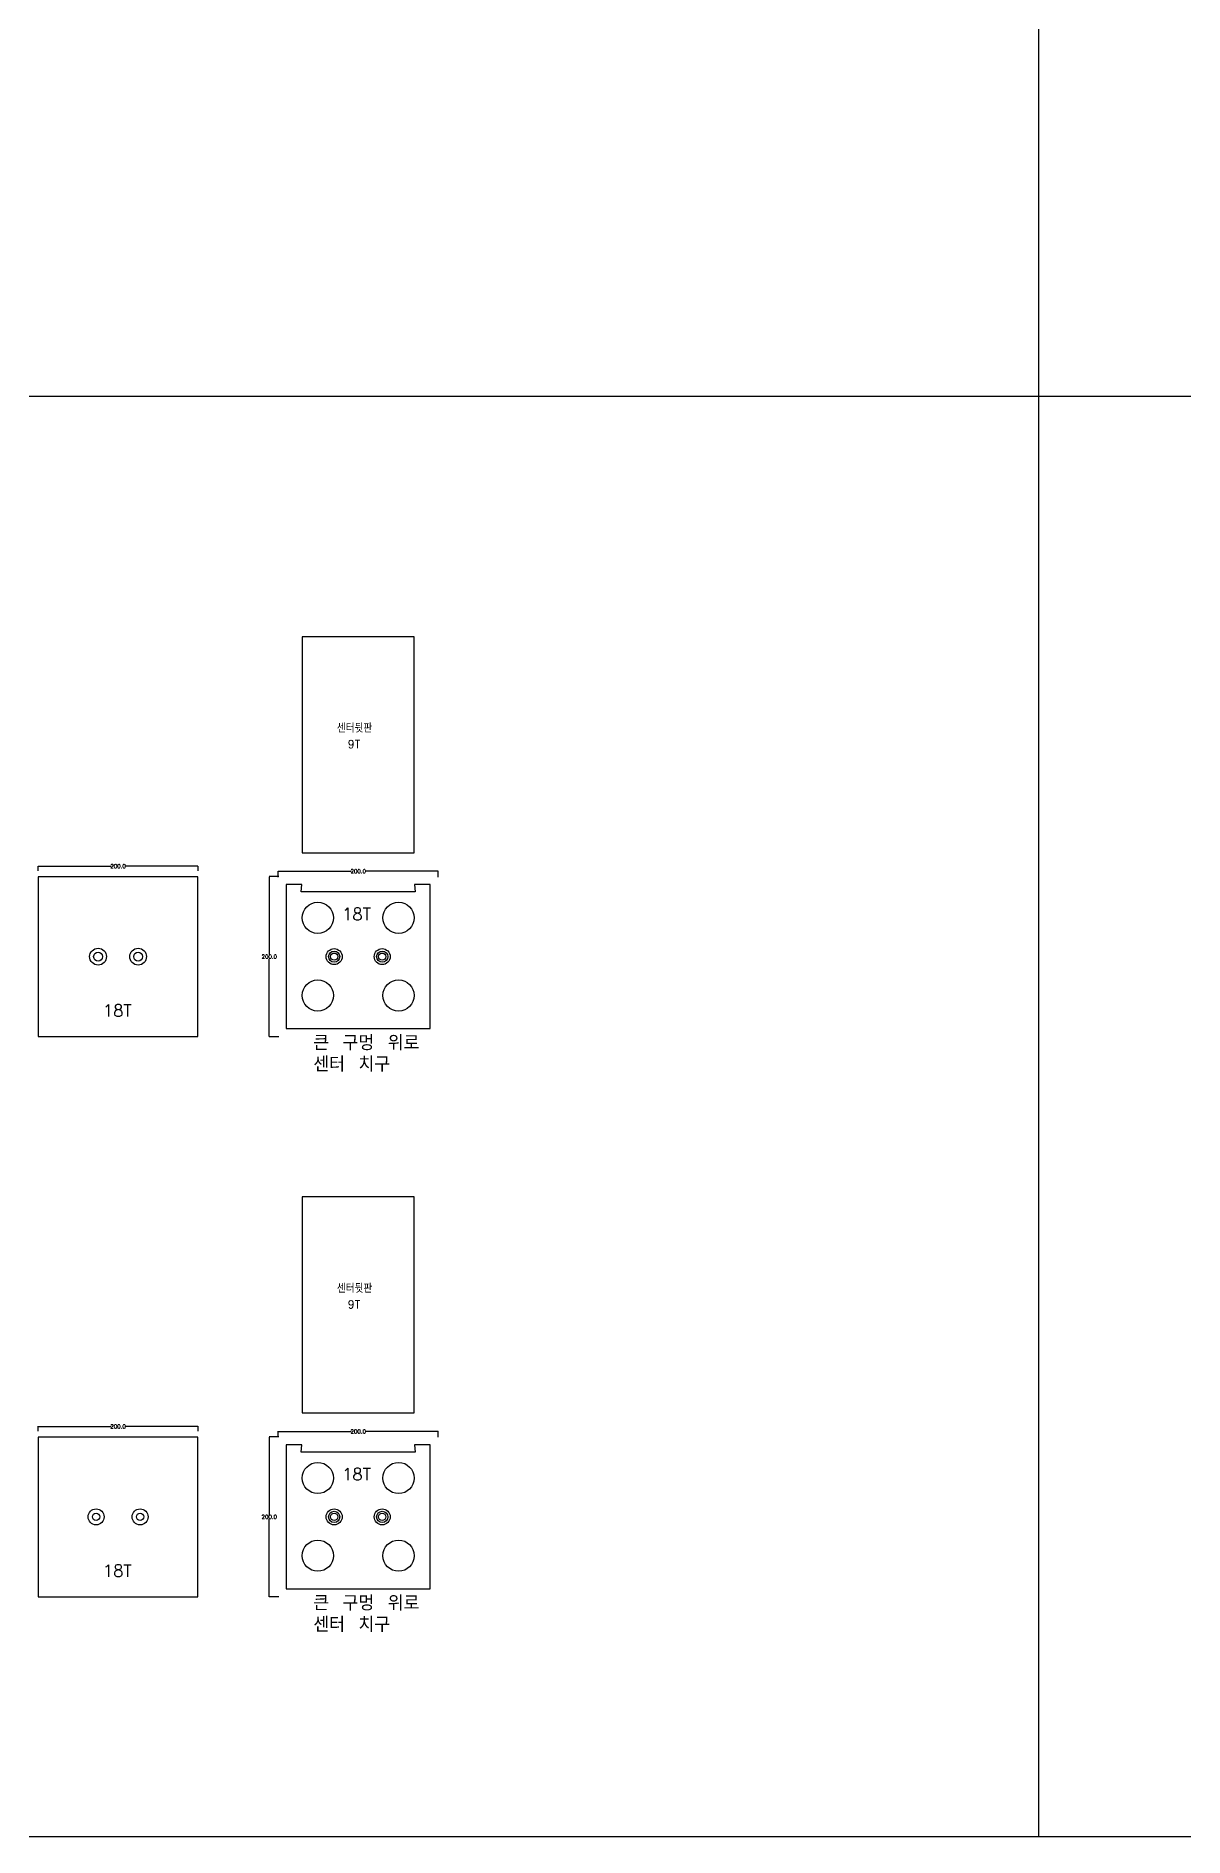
# Model space of a CAD drawing. Header units: millimetres. Extents: x -25 to 19775, y 172 to 9172.
# Drawn here: x 15223 to 16657, y 172 to 2422 of the extents above; entities that cross this region are included whole.
import ezdxf

# ---------------------------------------------------------------- set-up
doc = ezdxf.new("R2010")
doc.units = ezdxf.units.MM
for name, color, linetype in [('TEXT', 7, 'Continuous'), ('볼트 구멍', 7, 'Continuous'), ('치구', 7, 'Continuous'), ('치수', 7, 'Continuous')]:
    doc.layers.add(name, color=color, linetype=linetype)
doc.styles.get("Standard").update_dxf_attribs({"font": 'txt.shx', "bigfont": 'whgtxt.shx'})
doc.dimstyles.get("Standard").update_dxf_attribs({"dimtxt": 7, "dimasz": 0.18, "dimexe": 0.18, "dimexo": 0.0625, "dimgap": 0.09, "dimtad": 0, "dimtih": 1, "dimtoh": 1, "dimdec": 1, "dimzin": 0, "dimdsep": 46, "dimtxsty": 'Standard', "dimcen": 0.09, "dimadec": 0, "dimazin": 0, "dimtfac": 1, "dimtdec": 1, "dimtofl": 0, "dimtmove": 0, "dimatfit": 3, "dimfxl": 0, "dimtolj": 1, "dimtzin": 0, "dimarcsym": 0})

# ---------------------------------------------------------------- blocks, each defined once
blk = doc.blocks.new('*D137')
at = {"layer": 'Defpoints', "color": 0}
for p in [(15526.5, 1371.8), (15514.4, 1171.8), (15526.5, 1171.8)]:
    blk.add_point(p, dxfattribs=at)
at = {"layer": '치수', "color": 0, "lineweight": -2}
for p, q in [((15526.4, 1371.8), (15514.3, 1371.8)), ((15514.4, 1371.6), (15514.4, 1274.4)), ((15514.4, 1172), (15514.4, 1269.2)), ((15526.4, 1171.8), (15514.3, 1171.8))]:
    blk.add_line(p, q, dxfattribs=at)
at = {"layer": '치수', "color": 0}
for points in [[(15514.4, 1371.6), (15514.5, 1371.6), (15514.4, 1371.8)], [(15514.4, 1172), (15514.5, 1172), (15514.4, 1171.8)]]:
    blk.add_solid(points, dxfattribs=at)
at = {"layer": '치수', "color": 0, "insert": (15514.4, 1271.8), "char_height": 5, "attachment_point": 5}
blk.add_mtext('\\A1;200.0', dxfattribs=at)
blk = doc.blocks.new('*D145')
at = {"layer": 'Defpoints', "color": 0}
for p in [(15225.5, 678.9), (15425.5, 684.8), (15425.5, 678.9)]:
    blk.add_point(p, dxfattribs=at)
at = {"layer": '치수', "color": 0, "lineweight": -2}
for p, q in [((15225.5, 679), (15225.5, 685)), ((15225.6, 684.8), (15316.6, 684.8)), ((15425.3, 684.8), (15334.3, 684.8)), ((15425.5, 679), (15425.5, 685))]:
    blk.add_line(p, q, dxfattribs=at)
at = {"layer": '치수', "color": 0}
for points in [[(15225.6, 684.8), (15225.6, 684.8), (15225.5, 684.8)], [(15425.3, 684.8), (15425.3, 684.8), (15425.5, 684.8)]]:
    blk.add_solid(points, dxfattribs=at)
at = {"layer": '치수', "color": 0, "insert": (15325.5, 684.8), "char_height": 5, "attachment_point": 5}
blk.add_mtext('\\A1;200.0', dxfattribs=at)
blk = doc.blocks.new('*D165')
at = {"layer": 'Defpoints', "color": 0}
for p in [(15725.5, 678.5), (15525.5, 671.1), (15725.5, 671.1)]:
    blk.add_point(p, dxfattribs=at)
at = {"layer": '치수', "color": 0, "lineweight": -2}
for p, q in [((15525.5, 671.2), (15525.5, 678.7)), ((15525.6, 678.5), (15616.6, 678.5)), ((15725.3, 678.5), (15634.3, 678.5)), ((15725.5, 671.2), (15725.5, 678.7))]:
    blk.add_line(p, q, dxfattribs=at)
at = {"layer": '치수', "color": 0}
for points in [[(15525.6, 678.6), (15525.6, 678.5), (15525.5, 678.5)], [(15725.3, 678.6), (15725.3, 678.5), (15725.5, 678.5)]]:
    blk.add_solid(points, dxfattribs=at)
at = {"layer": '치수', "color": 0, "insert": (15625.5, 678.5), "char_height": 5, "attachment_point": 5}
blk.add_mtext('\\A1;200.0', dxfattribs=at)
blk = doc.blocks.new('*D166')
at = {"layer": 'Defpoints', "color": 0}
for p in [(15526.5, 671.8), (15514.4, 471.8), (15526.5, 471.8)]:
    blk.add_point(p, dxfattribs=at)
at = {"layer": '치수', "color": 0, "lineweight": -2}
for p, q in [((15526.4, 671.8), (15514.3, 671.8)), ((15514.4, 671.6), (15514.4, 574.4)), ((15514.4, 472), (15514.4, 569.2)), ((15526.4, 471.8), (15514.3, 471.8))]:
    blk.add_line(p, q, dxfattribs=at)
at = {"layer": '치수', "color": 0}
for points in [[(15514.4, 671.6), (15514.5, 671.6), (15514.4, 671.8)], [(15514.4, 472), (15514.5, 472), (15514.4, 471.8)]]:
    blk.add_solid(points, dxfattribs=at)
at = {"layer": '치수', "color": 0, "insert": (15514.4, 571.8), "char_height": 5, "attachment_point": 5}
blk.add_mtext('\\A1;200.0', dxfattribs=at)
blk = doc.blocks.new('*D167')
at = {"layer": 'Defpoints', "color": 0}
for p in [(15225.5, 1378.9), (15425.5, 1384.8), (15425.5, 1378.9)]:
    blk.add_point(p, dxfattribs=at)
at = {"layer": '치수', "color": 0, "lineweight": -2}
for p, q in [((15225.5, 1379), (15225.5, 1385)), ((15225.6, 1384.8), (15316.6, 1384.8)), ((15425.3, 1384.8), (15334.3, 1384.8)), ((15425.5, 1379), (15425.5, 1385))]:
    blk.add_line(p, q, dxfattribs=at)
at = {"layer": '치수', "color": 0}
for points in [[(15225.6, 1384.8), (15225.6, 1384.8), (15225.5, 1384.8)], [(15425.3, 1384.8), (15425.3, 1384.8), (15425.5, 1384.8)]]:
    blk.add_solid(points, dxfattribs=at)
at = {"layer": '치수', "color": 0, "insert": (15325.5, 1384.8), "char_height": 5, "attachment_point": 5}
blk.add_mtext('\\A1;200.0', dxfattribs=at)
blk = doc.blocks.new('*D176')
at = {"layer": 'Defpoints', "color": 0}
for p in [(15725.5, 1378.5), (15525.5, 1371.1), (15725.5, 1371.1)]:
    blk.add_point(p, dxfattribs=at)
at = {"layer": '치수', "color": 0, "lineweight": -2}
for p, q in [((15525.5, 1371.2), (15525.5, 1378.7)), ((15525.6, 1378.5), (15616.6, 1378.5)), ((15725.3, 1378.5), (15634.3, 1378.5)), ((15725.5, 1371.2), (15725.5, 1378.7))]:
    blk.add_line(p, q, dxfattribs=at)
at = {"layer": '치수', "color": 0}
for points in [[(15525.6, 1378.6), (15525.6, 1378.5), (15525.5, 1378.5)], [(15725.3, 1378.6), (15725.3, 1378.5), (15725.5, 1378.5)]]:
    blk.add_solid(points, dxfattribs=at)
at = {"layer": '치수', "color": 0, "insert": (15625.5, 1378.5), "char_height": 5, "attachment_point": 5}
blk.add_mtext('\\A1;200.0', dxfattribs=at)

msp = doc.modelspace()

# ---------------------------------------------------------------- linework, layer by layer
at = {"layer": 'TEXT', "color": 6}
for p, q in [((16475.462, 9171.825), (16475.462, 171.825)), ((19775.462, 1971.825), (-24.538, 1971.825)), ((19775.462, 171.825), (-24.538, 171.825))]:
    msp.add_line(p, q, dxfattribs=at)
at = {"layer": '볼트 구멍', "color": 6}
for centre, radius in [((15300.462, 1271.825), 10.5), ((15350.462, 1271.825), 10.5), ((15595.462, 1271.825), 7), ((15655.462, 1271.825), 7), ((15297.962, 571.825), 10), ((15352.962, 571.825), 10), ((15595.462, 571.825), 7), ((15655.462, 571.825), 7)]:
    msp.add_circle(centre, radius, dxfattribs=at)
at = {"layer": '볼트 구멍', "color": 3}
for centre, radius in [((15300.462, 1271.825), 5.5), ((15350.462, 1271.825), 5.5), ((15595.462, 1271.825), 4.5), ((15655.462, 1271.825), 4.5), ((15297.962, 571.825), 4.5), ((15352.962, 571.825), 4.5), ((15595.462, 571.825), 4.5), ((15655.462, 571.825), 4.5)]:
    msp.add_circle(centre, radius, dxfattribs=at)
at = {"layer": '볼트 구멍', "color": 1}
for centre in [(15595.462, 1271.825), (15655.462, 1271.825), (15595.462, 571.825), (15655.462, 571.825)]:
    msp.add_circle(centre, 10, dxfattribs=at)
at = {"layer": '치구', "color": 1}
for points in [[(15555.462, 1401.628), (15695.462, 1401.628), (15695.462, 1671.628), (15555.462, 1671.628)], [(15555.462, 701.628), (15695.462, 701.628), (15695.462, 971.628), (15555.462, 971.628)]]:
    msp.add_lwpolyline(points, close=True, dxfattribs=at)
at = {"layer": '치구'}
for points in [[(15225.712, 1371.575), (15225.712, 1172.075), (15425.212, 1172.075), (15425.212, 1371.575)], [(15555.212, 1361.825), (15535.462, 1361.825), (15535.462, 1181.825), (15715.462, 1181.825), (15715.462, 1361.825), (15695.712, 1361.825), (15696.712, 1352.825), (15554.212, 1352.825)], [(15225.712, 671.575), (15225.712, 472.075), (15425.212, 472.075), (15425.212, 671.575)], [(15555.212, 661.825), (15535.462, 661.825), (15535.462, 481.825), (15715.462, 481.825), (15715.462, 661.825), (15695.712, 661.825), (15696.712, 652.825), (15554.212, 652.825)]]:
    msp.add_lwpolyline(points, close=True, dxfattribs=at)
for centre in [(15574.962, 1320.325), (15675.962, 1320.325), (15574.962, 1223.325), (15675.962, 1223.325), (15574.962, 620.325), (15675.962, 620.325), (15574.962, 523.325), (15675.962, 523.325)]:
    msp.add_circle(centre, 19.5, dxfattribs=at)

# ---------------------------------------------------------------- texts
at = {"layer": 'TEXT', "color": 1}
for s, height, p in [('센터뒷판', 10, (15598.856, 1551.915)), ('9T', 10, (15612.534, 1532.358)), ('18T', 15, (15605.327, 1317.597)), ('18T', 15, (15306.474, 1197.027)), ('센터뒷판', 10, (15598.856, 851.915)), ('9T', 10, (15612.534, 832.358)), ('18T', 15, (15605.327, 617.597)), ('18T', 15, (15306.474, 497.027))]:
    msp.add_text(s, height=height, dxfattribs=at).set_placement(p)
at = {"layer": 'TEXT', "color": 1, "linetype": 'Continuous'}
for s, p in [('큰 구멍 위로 ', (15569.364, 1154.754)), ('센터 치구', (15569.364, 1127.968)), ('큰 구멍 위로 ', (15569.364, 454.754)), ('센터 치구', (15569.364, 427.968))]:
    msp.add_text(s, height=18.75, dxfattribs=at).set_placement(p)

# ---------------------------------------------------------------- dimensions: what is measured, and where the dimension line sits
at = {"layer": '치수', "color": 4}
for base, p1, p2, picture, middle in [((15425.462, 1384.815), (15225.462, 1378.932), (15425.462, 1378.932), '*D167', (15325.462, 1384.815)), ((15725.462, 1378.547), (15525.462, 1371.15), (15725.462, 1371.15), '*D176', (15625.462, 1378.547)), ((15425.462, 684.815), (15225.462, 678.932), (15425.462, 678.932), '*D145', (15325.462, 684.815)), ((15725.462, 678.547), (15525.462, 671.15), (15725.462, 671.15), '*D165', (15625.462, 678.547))]:
    dim = msp.add_linear_dim(base=base, p1=p1, p2=p2, dimstyle='Standard', override={"dimtxt": 5}, dxfattribs=at)
    dim.commit()
    dim.dimension.update_dxf_attribs({"geometry": picture, "text_midpoint": middle})
for base, p1, p2, picture, middle in [((15514.432, 1171.825), (15526.501, 1371.825), (15526.501, 1171.825), '*D137', (15514.432, 1271.825)), ((15514.432, 471.825), (15526.501, 671.825), (15526.501, 471.825), '*D166', (15514.432, 571.825))]:
    dim = msp.add_linear_dim(base=base, p1=p1, p2=p2, angle=90, dimstyle='Standard', override={"dimtxt": 5}, dxfattribs=at)
    dim.commit()
    dim.dimension.update_dxf_attribs({"geometry": picture, "text_midpoint": middle})

doc.saveas('drawing.dxf')
